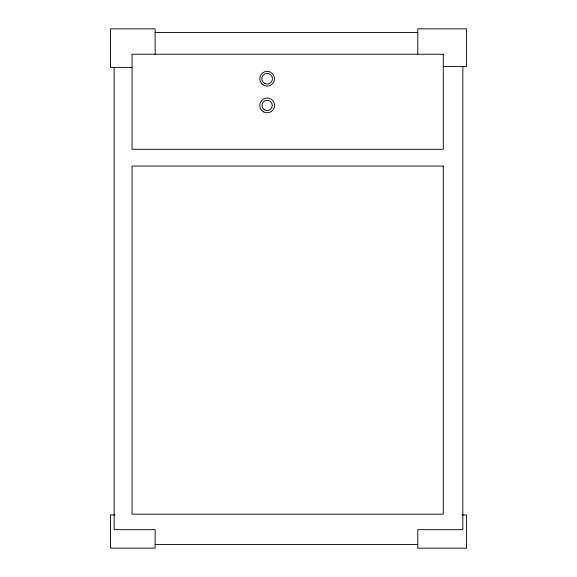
<?xml version="1.0" encoding="UTF-8"?>
<svg xmlns="http://www.w3.org/2000/svg" width="577" height="577" viewBox="0 0 577 577"><rect width="100%" height="100%" fill="white"/><g stroke="black" fill="none" stroke-linecap="round" stroke-linejoin="round"><path stroke-width="0.87" d="M155.119 32.557L417.791 32.557M443.295 66.521L466.548 66.521L466.548 28.85L417.791 28.85L417.791 54.238M132.039 67.379L110.452 67.379L110.452 28.85L155.119 28.85L155.119 54.238M114.924 514.929L110.452 514.929L110.452 548.15L155.119 548.15L155.119 529.686L114.152 529.686L114.152 67.379M462.112 514.929L466.548 514.929L466.548 548.15L417.791 548.15L417.791 529.686L462.848 529.686L462.848 66.521M155.119 544.443L417.791 544.443M443.295 54.238L132.039 54.238L132.039 149.284L443.295 149.284L443.295 54.238M443.295 166.053L132.039 166.053L132.039 514.186L443.295 514.186L443.295 166.053M261.922 83.953A7.4 7.4 0 0 0 274.306 80.65A7.4 7.4 0 0 0 265.254 71.57A7.4 7.4 0 0 0 261.922 83.953M264.49 83.34A5.33 5.33 0 0 0 272.488 78.724A5.33 5.33 0 0 0 264.49 74.108A5.33 5.33 0 0 0 264.49 83.34M263.451 111.823A7.407 7.407 0 0 0 274.558 105.411A7.407 7.407 0 0 0 263.451 98.999A7.407 7.407 0 0 0 263.451 111.823M264.591 109.861A5.135 5.135 0 0 0 272.286 105.411A5.135 5.135 0 0 0 264.591 100.968A5.135 5.135 0 0 0 264.591 109.861"/></g></svg>
